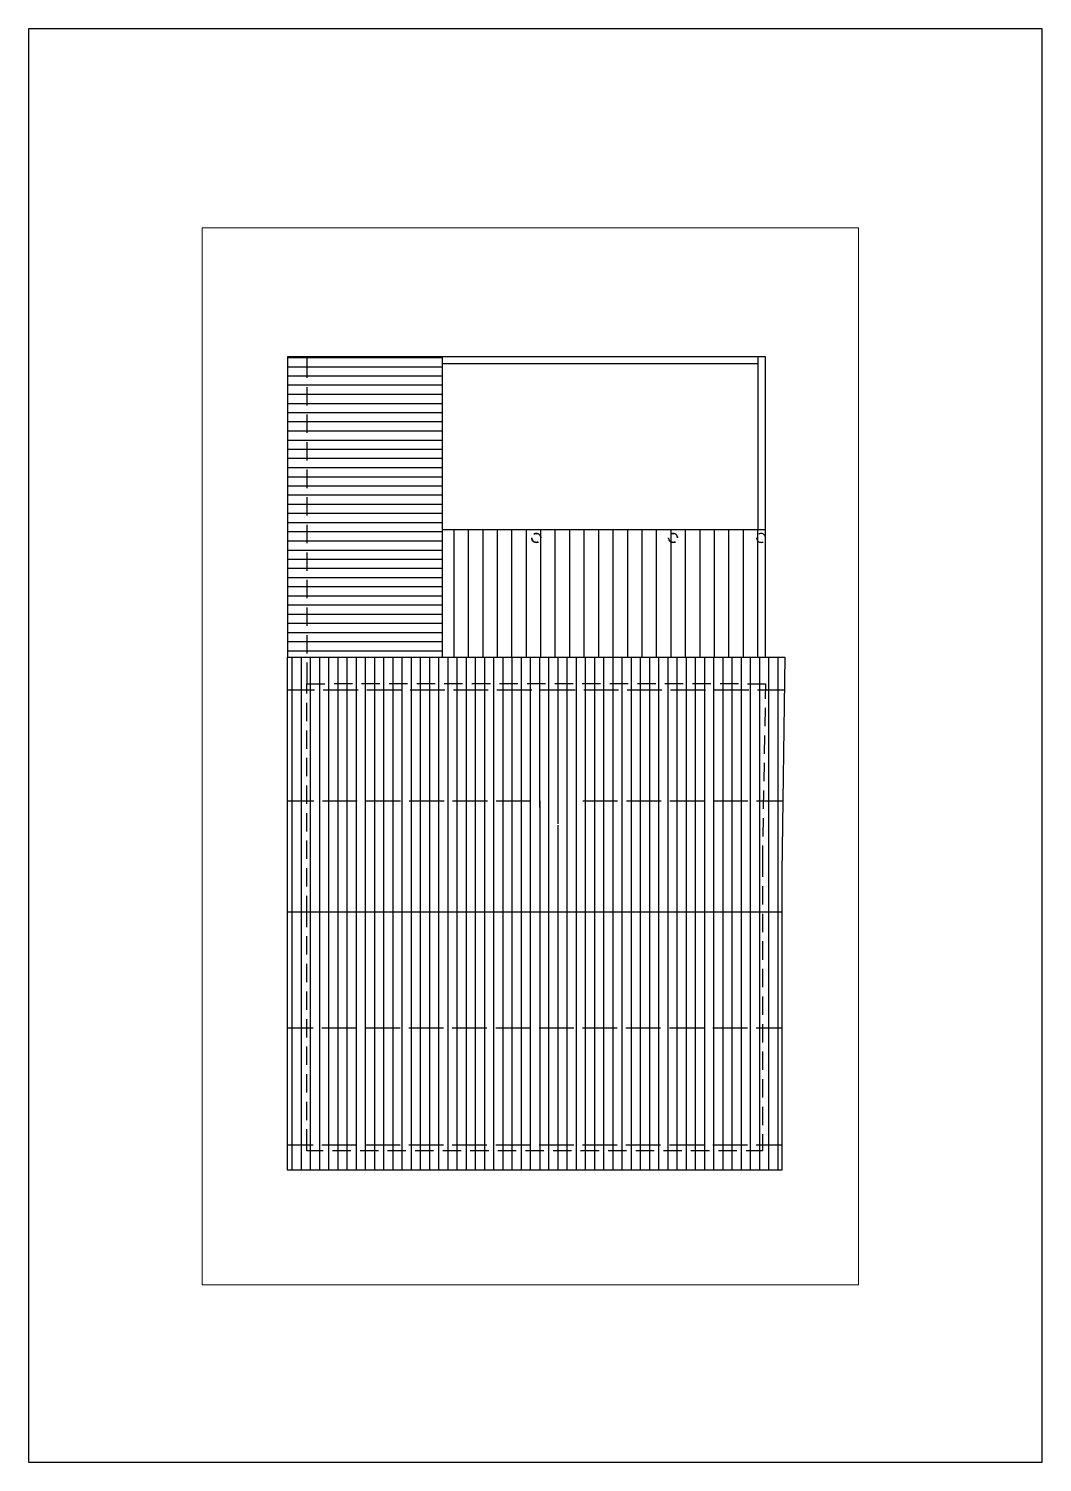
# Paper-space layout 'Layout1' of a CAD drawing. Header units: millimetres. Extents: x 64 to 274, y 59 to 356.
# The model-space entities are those that its viewports show. They can reach past a viewport. Long polylines and large blocks are cut down to what shows.
import ezdxf

# ---------------------------------------------------------------- set-up
doc = ezdxf.new("R2010")
doc.units = ezdxf.units.MM
for name, color, linetype, lineweight in [('A-ALV-___-___-EXI', 250, 'Continuous', 25), ('A-COB-___-___-EXI', 250, 'Continuous', 25), ('A-POR-___-___-EXI', 250, 'Continuous', 25)]:
    doc.layers.add(name, color=color, linetype=linetype, lineweight=lineweight)

# ---------------------------------------------------------------- blocks, each defined once
blk = doc.blocks.new('SVG - A4-22917881-Não nomeada')
at = {"layer": 'A-POR-___-___-EXI'}
for p, q in [((64.29, 356.5), (64.29, 59.5)), ((274.29, 356.5), (64.29, 356.5)), ((274.29, 59.5), (274.29, 356.5)), ((64.29, 59.5), (274.29, 59.5))]:
    blk.add_line(p, q, dxfattribs=at)

msp = doc.modelspace()

# ---------------------------------------------------------------- linework, layer by layer
at = {"layer": 'A-ALV-___-___-EXI'}
for p, q in [((7584, -17789), (1044, -17789)), ((7584, -21220), (7584, -17630))]:
    msp.add_line(p, q, dxfattribs=at)
msp.add_lwpolyline([(1044, -21220), (7734, -21220), (7734, -17639), (1044, -17639), (-2166, -17639)], dxfattribs=at)
at = {"layer": 'A-COB-___-___-EXI'}
for p, q in [((-2166, -17656), (1044, -17656)), ((-1766, -17639), (-1766, -18077)), ((-2166, -17846), (1044, -17846)), ((-2166, -18034), (1044, -18034)), ((-2166, -18224), (1044, -18224)), ((-1766, -18267), (-1766, -18646)), ((-2166, -18415), (1044, -18415)), ((-2166, -18605), (1044, -18605)), ((-2166, -18794), (1044, -18794)), ((-2166, -18984), (1044, -18984)), ((-1766, -18836), (-1766, -19217)), ((-2166, -19175), (1044, -19175)), ((-2166, -19365), (1044, -19365)), ((-2166, -19553), (1044, -19553)), ((-1766, -19407), (-1766, -19788)), ((-2166, -19743), (1044, -19743)), ((-2166, -19934), (1044, -19934)), ((-2166, -20124), (1044, -20124)), ((-1766, -19978), (-1766, -20359)), ((-1766, -20550), (-1766, -20930)), ((-2166, -21262), (1044, -21262)), ((-1766, -21121), (-1766, -21502)), ((1281, -23864), (1281, -21220)), ((1581, -23864), (1581, -21220)), ((1882, -23864), (1882, -21220)), ((2180, -23864), (2180, -21220)), ((2480, -23864), (2480, -21220)), ((2781, -23864), (2781, -21220)), ((3081, -23864), (3081, -21220)), ((3379, -23864), (3379, -21220)), ((3680, -23864), (3680, -21220)), ((3980, -23864), (3980, -21220)), ((4879, -23864), (4879, -21220)), ((5179, -23864), (5179, -21220)), ((5479, -23864), (5479, -21220)), ((5778, -23864), (5778, -21220)), ((6078, -23864), (6078, -21220)), ((6378, -23864), (6378, -21220)), ((6679, -23864), (6679, -21220)), ((6977, -23864), (6977, -21220)), ((7277, -23864), (7277, -21220)), ((7578, -23864), (7578, -21220)), ((7734, -23864), (7734, -21220)), ((-2166, -21453), (1044, -21453)), ((-2166, -21643), (1044, -21643)), ((-2166, -21831), (1044, -21831)), ((-1766, -21692), (-1766, -22073)), ((-2166, -22021), (1044, -22021)), ((-2166, -22212), (1044, -22212)), ((-1766, -22263), (-1766, -22644)), ((-2166, -22402), (1044, -22402)), ((-2166, -22593), (1044, -22593)), ((-2166, -22781), (1044, -22781)), ((-1766, -22834), (-1766, -23214)), ((-2166, -22972), (1044, -22972)), ((-2166, -23162), (1044, -23162)), ((-2166, -23352), (1044, -23352)), ((-1766, -23405), (-1766, -23785)), ((-2166, -23540), (1044, -23540)), ((-2166, -23731), (1044, -23731)), ((-2071, -34487), (-2071, -23864)), ((-1880, -34487), (-1880, -23864)), ((-1691, -34487), (-1691, -23864)), ((-1501, -34487), (-1501, -23864)), ((-1310, -34487), (-1310, -23864)), ((-1120, -34487), (-1120, -23864)), ((-932, -34487), (-932, -23864)), ((-742, -34487), (-742, -23864)), ((-551, -34487), (-551, -23864)), ((-361, -34487), (-361, -23864)), ((-171, -34487), (-171, -23864)), ((18, -34487), (18, -23864)), ((208, -34487), (208, -23864)), ((398, -34487), (398, -23864)), ((589, -34487), (589, -23864)), ((777, -34487), (777, -23864)), ((968, -34487), (968, -23864)), ((1158, -34487), (1158, -23864)), ((1348, -34487), (1348, -23864)), ((1539, -34487), (1539, -23864)), ((1727, -34487), (1727, -23864)), ((1917, -34487), (1917, -23864)), ((2107, -34487), (2107, -23864)), ((2298, -34487), (2298, -23864)), ((2487, -34487), (2487, -23864)), ((3058, -26976), (3058, -23864)), ((3436, -27319), (3436, -23864)), ((3627, -34487), (3627, -23864)), ((3817, -34487), (3817, -23864)), ((4007, -34487), (4007, -23864)), ((4195, -34487), (4195, -23864)), ((4386, -34487), (4386, -23864)), ((4576, -34487), (4576, -23864)), ((4766, -34487), (4766, -23864)), ((4957, -34487), (4957, -23864)), ((5146, -34487), (5146, -23864)), ((5336, -34487), (5336, -23864)), ((5526, -34487), (5526, -23864)), ((5717, -34487), (5717, -23864)), ((5905, -34487), (5905, -23864)), ((6095, -34487), (6095, -23864)), ((6285, -34487), (6285, -23864)), ((6476, -34487), (6476, -23864)), ((6666, -34487), (6666, -23864)), ((6854, -34487), (6854, -23864)), ((7045, -34487), (7045, -23864)), ((7235, -34487), (7235, -23864)), ((7425, -34487), (7425, -23864)), ((7614, -34487), (7614, -23864)), ((7805, -34487), (7805, -23864)), ((7995, -34487), (7995, -23864)), ((-2166, -24539), (-1609, -24539)), ((-1766, -24618), (-1766, -24414)), ((-1427, -24539), (-708, -24539)), ((-824, -24414), (-1205, -24414)), ((-253, -24414), (-634, -24414)), ((-528, -24539), (191, -24539)), ((318, -24414), (-63, -24414)), ((371, -24539), (1090, -24539)), ((889, -24414), (508, -24414)), ((1460, -24414), (1079, -24414)), ((1270, -24539), (1989, -24539)), ((2034, -24414), (1653, -24414)), ((2171, -24539), (2891, -24539)), ((2605, -24414), (2224, -24414)), ((3176, -24414), (2795, -24414)), ((3070, -24539), (3790, -24539)), ((3747, -24414), (3367, -24414)), ((4318, -24414), (3938, -24414)), ((3969, -24539), (4689, -24539)), ((4889, -24414), (4508, -24414)), ((4868, -24539), (5589, -24539)), ((5460, -24414), (5079, -24414)), ((6031, -24414), (5650, -24414)), ((5769, -24539), (6488, -24539)), ((6602, -24414), (6222, -24414)), ((6668, -24539), (7387, -24539)), ((7174, -24414), (6793, -24414)), ((7567, -24539), (8124, -24539)), ((-1766, -25189), (-1766, -24808)), ((7726, -24913), (7720, -25294)), ((-1766, -25759), (-1766, -25379)), ((7715, -25484), (7709, -25865)), ((-1766, -26330), (-1766, -25950)), ((7705, -26055), (7699, -26435)), ((-1766, -26901), (-1766, -26521)), ((7696, -26625), (7688, -27006)), ((-2166, -26836), (-1623, -26836)), ((-1444, -26836), (-724, -26836)), ((-545, -26836), (175, -26836)), ((354, -26836), (1074, -26836)), ((1253, -26836), (1974, -26836)), ((2154, -26836), (2873, -26836)), ((3952, -26836), (4671, -26836)), ((4851, -26836), (5573, -26836)), ((5752, -26836), (6472, -26836)), ((6651, -26836), (7371, -26836)), ((7550, -26836), (8092, -26836)), ((-1766, -27473), (-1766, -27092)), ((7686, -27196), (7680, -27577)), ((-1766, -28044), (-1766, -27663)), ((-1766, -28615), (-1766, -28234)), ((-1766, -29455), (-1766, -28805)), ((7671, -28607), (7671, -28987)), ((-2166, -29136), (8071, -29136)), ((7671, -29178), (7671, -29559)), ((-1766, -30026), (-1766, -29646)), ((7671, -29749), (7671, -30130)), ((-1766, -30597), (-1766, -30217)), ((7671, -30320), (7671, -30701)), ((-1766, -31168), (-1766, -30788)), ((7671, -30891), (7671, -31272)), ((-1766, -31739), (-1766, -31359)), ((7671, -31463), (7671, -31843)), ((-1634, -31549), (-2166, -31549)), ((-735, -31549), (-1455, -31549)), ((164, -31549), (-556, -31549)), ((1063, -31549), (343, -31549)), ((1963, -31549), (1242, -31549)), ((2863, -31549), (2144, -31549)), ((3762, -31549), (3043, -31549)), ((4661, -31549), (3942, -31549)), ((5562, -31549), (4841, -31549)), ((6461, -31549), (5742, -31549)), ((7360, -31549), (6641, -31549)), ((8071, -31549), (7540, -31549)), ((-1766, -32310), (-1766, -31929)), ((7671, -32034), (7671, -32415)), ((-1766, -32881), (-1766, -32501)), ((7671, -32605), (7671, -32986)), ((-1766, -33453), (-1766, -33072)), ((7671, -33176), (7671, -33556)), ((-2166, -33963), (-1634, -33963)), ((-1455, -33963), (-735, -33963)), ((-856, -34088), (-1237, -34088)), ((-285, -34088), (-666, -34088)), ((-556, -33963), (164, -33963)), ((286, -34088), (-94, -34088)), ((343, -33963), (1063, -33963)), ((858, -34088), (477, -34088)), ((1429, -34088), (1048, -34088)), ((1242, -33963), (1963, -33963)), ((2000, -34088), (1619, -34088)), ((2144, -33963), (2863, -33963)), ((2571, -34088), (2190, -34088)), ((3142, -34088), (2762, -34088)), ((3043, -33963), (3762, -33963)), ((3714, -34088), (3333, -34088)), ((4285, -34088), (3904, -34088)), ((3942, -33963), (4661, -33963)), ((4857, -34088), (4475, -34088)), ((4841, -33963), (5562, -33963)), ((5429, -34088), (5048, -34088)), ((6000, -34088), (5619, -34088)), ((5742, -33963), (6461, -33963)), ((6571, -34088), (6190, -34088)), ((6641, -33963), (7360, -33963)), ((7142, -34088), (6761, -34088)), ((7540, -33963), (8071, -33963))]:
    msp.add_line(p, q, dxfattribs=at)
for points in [[(1044, -23864), (1044, -17639), (-2166, -17639), (-2166, -23864), (8134, -23864), (8071, -28321), (8071, -34487), (-2166, -34487), (-2166, -23864)], [(-2166, -20313), (-491, -20313), (1044, -20313)], [(-2166, -20503), (-327, -20503), (1044, -20503)], [(-2166, -20693), (-457, -20693), (1044, -20693)], [(-2166, -20883), (-469, -20883), (1044, -20883)], [(-2166, -21072), (-301, -21072), (1044, -21072)], [(4280, -23864), (4280, -22072), (4280, -21220)], [(4579, -23864), (4579, -22079), (4579, -21220)], [(7734, -21393), (7734, -21374), (7728, -21358), (7720, -21343), (7709, -21328), (7696, -21317), (7681, -21307), (7665, -21302), (7646, -21298), (7629, -21300), (7612, -21305), (7595, -21311)], [(7548, -21393), (7548, -21402), (7553, -21419), (7559, -21435), (7567, -21450), (7580, -21464), (7595, -21473), (7612, -21480), (7629, -21484), (7646, -21487), (7665, -21484), (7681, -21478), (7688, -21472)], [(-1766, -23976), (-1766, -24414), (-1395, -24414)], [(2677, -34487), (2677, -31015), (2677, -27025), (2677, -23864)], [(2867, -34487), (2867, -31029), (2867, -27090), (2867, -23864)], [(3248, -34487), (3248, -31002), (3248, -27189), (3248, -23864)], [(7364, -24414), (7734, -24414), (7728, -24723)], [(3053, -26836), (3058, -26836), (3058, -31075), (3058, -34487)], [(3436, -34487), (3436, -30908), (3436, -27342)], [(7675, -27767), (7671, -28076), (7671, -28416)], [(-1427, -34088), (-1766, -34088), (-1766, -33643)], [(7671, -33747), (7671, -34088), (7333, -34088)]]:
    msp.add_lwpolyline(points, dxfattribs=at)
for points in [[(2953, -21305), (2971, -21300), (2990, -21298), (3006, -21302), (3024, -21307), (3039, -21317), (3051, -21328), (3064, -21343), (3070, -21358), (3077, -21374), (3079, -21393), (3077, -21374), (3070, -21358), (3064, -21343), (3051, -21328), (3039, -21317), (3024, -21307), (3006, -21302), (2990, -21298), (2971, -21300), (2953, -21305), (2937, -21311)], [(5790, -21305), (5807, -21300), (5824, -21298), (5843, -21302), (5824, -21298), (5807, -21300), (5790, -21305), (5774, -21311)], [(5860, -21307), (5875, -21317), (5888, -21328), (5898, -21343), (5907, -21358), (5913, -21374), (5913, -21393), (5913, -21374), (5907, -21358), (5898, -21343), (5888, -21328), (5875, -21317), (5860, -21307), (5843, -21302)], [(3024, -21478), (3006, -21484), (2990, -21487), (2971, -21484), (2953, -21480), (2937, -21473), (2922, -21464), (2911, -21450), (2901, -21435), (2895, -21419), (2891, -21402), (2891, -21393), (2891, -21402), (2895, -21419), (2901, -21435), (2911, -21450), (2922, -21464), (2937, -21473), (2953, -21480), (2971, -21484), (2990, -21487), (3006, -21484), (3024, -21478), (3032, -21472)], [(5860, -21478), (5843, -21484), (5824, -21487), (5807, -21484), (5790, -21480), (5774, -21473), (5759, -21464), (5746, -21450), (5737, -21435), (5731, -21419), (5727, -21402), (5727, -21393), (5727, -21402), (5731, -21419), (5737, -21435), (5746, -21450), (5759, -21464), (5774, -21473), (5790, -21480), (5807, -21484), (5824, -21487), (5843, -21484), (5860, -21478), (5867, -21472)]]:
    msp.add_lwpolyline(points, close=True, dxfattribs=at)

psp = doc.layouts.get("Layout1")

# ---------------------------------------------------------------- block references
at = {"layer": 'A-ALV-___-___-EXI'}
psp.add_blockref('SVG - A4-22917881-Não nomeada', (0, 0), dxfattribs=at)

# ---------------------------------------------------------------- viewports
at = {"layer": 'A-COB-___-___-EXI'}
psp.add_viewport(center=(168.24, 205.75), size=(135.94, 219.006), view_center_point=(2863.78, -25917.86), view_height=21900.572, dxfattribs=at)

doc.saveas('drawing.dxf')
